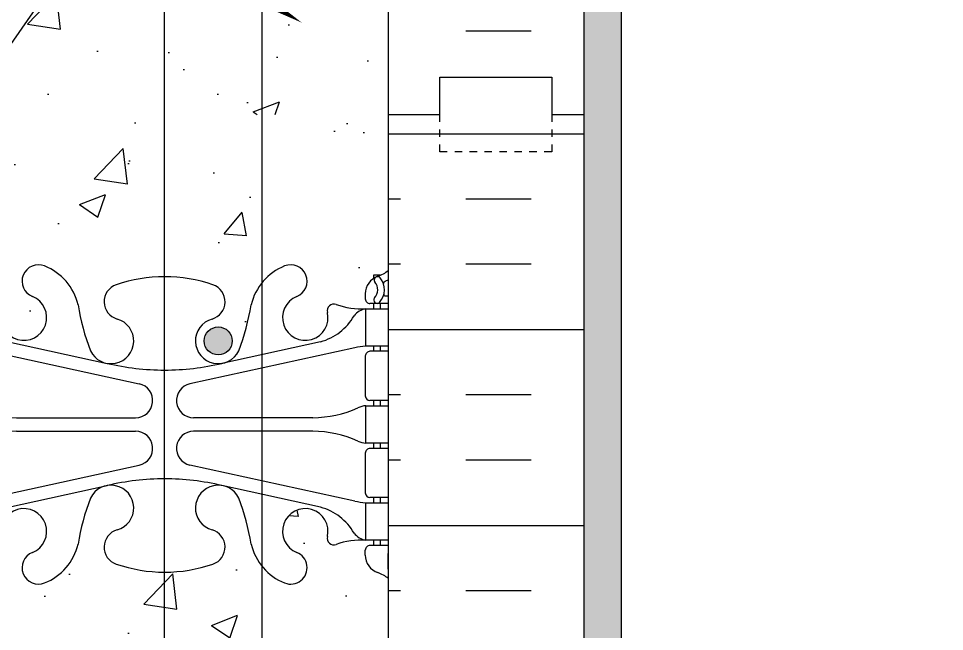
# Model space of a CAD drawing. Header units: inches. Extents: x -106.4 to -50.1, y 188.5 to 264.2.
# Drawn here: x -79.33 to -66.92, y 223.37 to 231.58 of the extents above; entities that cross this region are included whole.
import ezdxf

# ---------------------------------------------------------------- set-up
doc = ezdxf.new("R2010")
doc.units = ezdxf.units.IN
doc.header["$LTSCALE"] = 0.5
doc.header["$MEASUREMENT"] = 0
doc.linetypes.add('DASHED2', pattern=[0.375, 0.25, -0.125])
for name, color, linetype in [('HATCH', 12, 'Continuous'), ('line25', 2, 'Continuous'), ('LINE3', 3, 'Continuous'), ('LINE50', 5, 'Continuous'), ('LINE9', 9, 'Continuous'), ('TEXT', 4, 'Continuous'), ('Web_Edge', 9, 'Continuous')]:
    doc.layers.add(name, color=color, linetype=linetype)
doc.styles.add('DIM', font='romans.shx', dxfattribs={"width": 0.7})
doc.dimstyles.new('ext', dxfattribs={"dimscale": 12, "dimtxt": 0.09375, "dimasz": 0.09375, "dimexe": 0.09375, "dimexo": 0.0625, "dimgap": 0.0625, "dimtad": 0, "dimjust": 1, "dimdec": 1, "dimzin": 3, "dimdsep": 46, "dimlunit": 4, "dimtxsty": 'DIM', "dimcen": 0.09, "dimdle": 0.09375, "dimclrt": 4, "dimadec": 0, "dimazin": 0, "dimtfac": 1, "dimtdec": 1, "dimtmove": 2, "dimatfit": 3, "dimfxl": 0, "dimfrac": 2, "dimtolj": 1, "dimtzin": 0, "dimarcsym": 0})

# ---------------------------------------------------------------- blocks, each defined once
blk = doc.blocks.new('6 web')
at = {"layer": 'Web_Edge'}
for p, q in [((-2.88999637988627, 6.84502195616659), (-2.79999637988567, 6.845021956173468)), ((-2.79999637988567, 6.845021956173468), (-2.799996379882941, 6.803295896249324)), ((2.88999637988627, 6.84502195616659), (2.79999637988567, 6.845021956173468)), ((2.79999637988567, 6.845021956173468), (2.799996379882941, 6.803295896249324)), ((-2.689996379866898, 6.596172744485443), (-2.68999637986326, 6.528672744469247)), ((2.689996379866898, 6.596172744485443), (2.68999637986326, 6.528672744469247)), ((-3, 6.566172744466428), (-2.958120843477445, 6.566172744466485)), ((-3, 6.466172744466462), (-2.75249637986326, 6.466172744466405)), ((-2.88999637988627, 6.466172744466348), (-2.88999637988627, 6.396172744466412)), ((-2.799996379861113, 6.466172744466348), (-2.799996379856566, 6.396172744466412)), ((3, 6.466172744466462), (2.75249637986326, 6.466172744466405)), ((2.799996379861113, 6.466172744466348), (2.799996379856566, 6.396172744466412)), ((2.88999637988627, 6.466172744466348), (2.88999637988627, 6.396172744466412)), ((3, 6.566172744466428), (2.958120843477445, 6.566172744466485)), ((-2.88999637988627, 5.896172744466412), (-2.88999637988627, 5.826172744466476)), ((-2.799996379822915, 5.896172744466412), (-2.799996379818367, 5.826172744466533)), ((-2.550996503702208, 5.872370070941997), (-0.3397612570443016, 5.390812115923325)), ((-2.089996379821969, 5.955068535948669), (-0.768140810991099, 5.66457296969395)), ((2.550996503702208, 5.872370070941997), (0.3397612570443016, 5.390812115923325)), ((2.089996379821969, 5.955068535948669), (0.768140810991099, 5.66457296969395)), ((2.799996379822915, 5.896172744466412), (2.799996379818367, 5.826172744466533)), ((2.88999637988627, 5.896172744466412), (2.88999637988627, 5.826172744466476)), ((-3, 5.826172744466419), (-2.75249637986326, 5.826172744466533)), ((-2.68999637986326, 5.763672744466533), (-2.68999637986326, 5.228672744466508)), ((2.68999637986326, 5.763672744466533), (2.68999637986326, 5.228672744466508)), ((3, 5.826172744466419), (2.75249637986326, 5.826172744466533)), ((-3, 5.166172744466451), (-2.75249637986326, 5.166172744466508)), ((-2.889996379886725, 5.166172744466564), (-2.889996379886725, 5.096172744466571)), ((-2.799996379775621, 5.166172744466508), (-2.799996379771073, 5.096172744466571)), ((3, 5.166172744466451), (2.75249637986326, 5.166172744466508)), ((2.799996379775621, 5.166172744466508), (2.799996379771073, 5.096172744466571)), ((2.889996379886725, 5.166172744466564), (2.889996379886725, 5.096172744466571)), ((-1.985270419786048, 4.936172744466546), (-0.3891287847477543, 4.93617274446666)), ((1.985270419786048, 4.936172744466546), (0.3891287847477543, 4.93617274446666)), ((-1.985270419786048, 4.756172744466596), (-0.3891287847477543, 4.756172744466653)), ((1.985270419786048, 4.756172744466596), (0.3891287847477543, 4.756172744466653)), ((-2.889996379886725, 4.596172744466571), (-2.889996379886725, 4.526172744466464)), ((-2.799996379738786, 4.596172744466571), (-2.799996379734239, 4.526172744466578)), ((2.799996379738786, 4.596172744466571), (2.799996379734239, 4.526172744466578)), ((2.889996379886725, 4.596172744466571), (2.889996379886725, 4.526172744466464)), ((-3, 4.526172744466407), (-2.75249637986326, 4.526172744466521)), ((3, 4.526172744466407), (2.75249637986326, 4.526172744466521)), ((-2.689996379862805, 4.463672744466521), (-2.689996379862805, 3.928672744466496)), ((2.689996379862805, 4.463672744466521), (2.689996379862805, 3.928672744466496)), ((-2.550996503702208, 3.819975417991145), (-0.3397612570443016, 4.301533373009818)), ((2.550996503702208, 3.819975417991145), (0.3397612570443016, 4.301533373009818)), ((-2.089996379821969, 3.737276952984473), (-0.768140810991099, 4.027772519239193)), ((2.089996379821969, 3.737276952984473), (0.768140810991099, 4.027772519239193)), ((-3, 3.866172744466439), (-2.752496379862805, 3.866172744466496)), ((-2.889996379886725, 3.866172744466439), (-2.889996379886725, 3.796172744466617)), ((-2.799996379691493, 3.866172744466553), (-2.799996379686945, 3.796172744466617)), ((3, 3.866172744466439), (2.752496379862805, 3.866172744466496)), ((2.799996379691493, 3.866172744466553), (2.799996379686945, 3.796172744466617)), ((2.889996379886725, 3.866172744466439), (2.889996379886725, 3.796172744466617)), ((-2.889996379886725, 3.296172744466617), (-2.889996379886725, 3.226172744466567)), ((-2.799996379653749, 3.296172744466617), (-2.799996379649201, 3.226172744466623)), ((2.799996379653749, 3.296172744466617), (2.799996379649201, 3.226172744466623)), ((2.889996379886725, 3.296172744466617), (2.889996379886725, 3.226172744466567)), ((-3, 3.226172744466567), (-2.752496379863715, 3.226172744466567)), ((-2.989996379601507, 3.106172744467926), (-2.989996379586501, 2.920102686091411)), ((-2.689996379867353, 3.096172744447529), (-2.689996379863715, 3.163672744463724)), ((2.689996379867353, 3.096172744447529), (2.689996379863715, 3.163672744463724)), ((3, 3.226172744466567), (2.752496379863715, 3.226172744466567)), ((2.989996379601507, 3.106172744467926), (2.989996379586501, 2.920102686091411)), ((-2.989996379601507, -3.106172744467926), (-2.989996379586501, -2.920102686091411)), ((2.989996379601507, -3.106172744467926), (2.989996379586501, -2.920102686091411)), ((-2.689996379867353, -3.096172744447529), (-2.689996379863715, -3.163672744463724)), ((2.689996379867353, -3.096172744447529), (2.689996379863715, -3.163672744463724)), ((-3, -3.226172744466567), (-2.752496379863715, -3.226172744466567)), ((-2.889996379886725, -3.296172744466617), (-2.889996379886725, -3.226172744466567)), ((-2.799996379653749, -3.296172744466617), (-2.799996379649201, -3.226172744466623)), ((3, -3.226172744466567), (2.752496379863715, -3.226172744466567)), ((2.799996379653749, -3.296172744466617), (2.799996379649201, -3.226172744466623)), ((2.889996379886725, -3.296172744466617), (2.889996379886725, -3.226172744466567)), ((-2.889996379886725, -3.866172744466439), (-2.889996379886725, -3.796172744466617)), ((-2.799996379691493, -3.866172744466553), (-2.799996379686945, -3.796172744466617)), ((-2.550996503702208, -3.819975417991145), (-0.3397612570443016, -4.301533373009818)), ((-2.089996379821969, -3.737276952984473), (-0.768140810991099, -4.027772519239193)), ((2.550996503702208, -3.819975417991145), (0.3397612570443016, -4.301533373009818)), ((2.089996379821969, -3.737276952984473), (0.768140810991099, -4.027772519239193)), ((2.799996379691493, -3.866172744466553), (2.799996379686945, -3.796172744466617)), ((2.889996379886725, -3.866172744466439), (2.889996379886725, -3.796172744466617)), ((-3, -3.866172744466439), (-2.752496379862805, -3.866172744466496)), ((-2.689996379862805, -4.463672744466521), (-2.689996379862805, -3.928672744466496)), ((2.689996379862805, -4.463672744466521), (2.689996379862805, -3.928672744466496)), ((3, -3.866172744466439), (2.752496379862805, -3.866172744466496)), ((-3, -4.526172744466407), (-2.75249637986326, -4.526172744466521)), ((-2.889996379886725, -4.596172744466571), (-2.889996379886725, -4.526172744466464)), ((-2.799996379738786, -4.596172744466571), (-2.799996379734239, -4.526172744466578)), ((3, -4.526172744466407), (2.75249637986326, -4.526172744466521)), ((2.799996379738786, -4.596172744466571), (2.799996379734239, -4.526172744466578)), ((2.889996379886725, -4.596172744466571), (2.889996379886725, -4.526172744466464)), ((-1.985270419786048, -4.756172744466596), (-0.3891287847477543, -4.756172744466653)), ((1.985270419786048, -4.756172744466596), (0.3891287847477543, -4.756172744466653)), ((-1.985270419786048, -4.936172744466546), (-0.3891287847477543, -4.93617274446666)), ((1.985270419786048, -4.936172744466546), (0.3891287847477543, -4.93617274446666)), ((-3, -5.166172744466451), (-2.75249637986326, -5.166172744466508)), ((-2.889996379886725, -5.166172744466564), (-2.889996379886725, -5.096172744466571)), ((-2.799996379775621, -5.166172744466508), (-2.799996379771073, -5.096172744466571)), ((3, -5.166172744466451), (2.75249637986326, -5.166172744466508)), ((2.799996379775621, -5.166172744466508), (2.799996379771073, -5.096172744466571)), ((2.889996379886725, -5.166172744466564), (2.889996379886725, -5.096172744466571)), ((-2.68999637986326, -5.763672744466533), (-2.68999637986326, -5.228672744466508)), ((2.68999637986326, -5.763672744466533), (2.68999637986326, -5.228672744466508)), ((-2.550996503702208, -5.872370070941997), (-0.3397612570443016, -5.390812115923325)), ((2.550996503702208, -5.872370070941997), (0.3397612570443016, -5.390812115923325)), ((-2.089996379821969, -5.955068535948669), (-0.768140810991099, -5.66457296969395)), ((2.089996379821969, -5.955068535948669), (0.768140810991099, -5.66457296969395)), ((-3, -5.826172744466419), (-2.75249637986326, -5.826172744466533)), ((-2.88999637988627, -5.896172744466412), (-2.88999637988627, -5.826172744466476)), ((-2.799996379822915, -5.896172744466412), (-2.799996379818367, -5.826172744466533)), ((3, -5.826172744466419), (2.75249637986326, -5.826172744466533)), ((2.799996379822915, -5.896172744466412), (2.799996379818367, -5.826172744466533)), ((2.88999637988627, -5.896172744466412), (2.88999637988627, -5.826172744466476)), ((-2.88999637988627, -6.466172744466348), (-2.88999637988627, -6.396172744466412)), ((-2.799996379861113, -6.466172744466348), (-2.799996379856566, -6.396172744466412)), ((2.799996379861113, -6.466172744466348), (2.799996379856566, -6.396172744466412)), ((2.88999637988627, -6.466172744466348), (2.88999637988627, -6.396172744466412)), ((-3, -6.466172744466462), (-2.75249637986326, -6.466172744466405)), ((-3, -6.566172744466428), (-2.958120843477445, -6.566172744466485)), ((-2.689996379866898, -6.596172744485443), (-2.68999637986326, -6.528672744469247)), ((2.689996379866898, -6.596172744485443), (2.68999637986326, -6.528672744469247)), ((3, -6.466172744466462), (2.75249637986326, -6.466172744466405)), ((3, -6.566172744466428), (2.958120843477445, -6.566172744466485)), ((-2.79999637988567, -6.845021956173468), (-2.799996379882941, -6.803295896249324)), ((2.79999637988567, -6.845021956173468), (2.799996379882941, -6.803295896249324)), ((-2.88999637988627, -6.84502195616659), (-2.79999637988567, -6.845021956173468)), ((2.88999637988627, -6.84502195616659), (2.79999637988567, -6.845021956173468))]:
    blk.add_line(p, q, dxfattribs=at)
for points in [[(-2.994996379871282, 5.896172744466412), (-2.6949963798711, 5.896172744466412), (-2.6949963798711, 6.396172744466412), (-2.994996379871282, 6.396172744466412)], [(2.994996379871282, 5.896172744466412), (2.6949963798711, 5.896172744466412), (2.6949963798711, 6.396172744466412), (2.994996379871282, 6.396172744466412)], [(-2.994996379786244, 4.596172744466571), (-2.694996379786062, 4.596172744466571), (-2.694996379786062, 5.096172744466571), (-2.994996379786244, 5.096172744466571)], [(2.994996379786244, 4.596172744466571), (2.694996379786062, 4.596172744466571), (2.694996379786062, 5.096172744466571), (2.994996379786244, 5.096172744466571)], [(-2.994996379701661, 3.296172744466617), (-2.694996379701479, 3.296172744466617), (-2.694996379701479, 3.796172744466617), (-2.994996379701661, 3.796172744466617)], [(2.994996379701661, 3.296172744466617), (2.694996379701479, 3.296172744466617), (2.694996379701479, 3.796172744466617), (2.994996379701661, 3.796172744466617)], [(-2.994996379701661, -3.296172744466617), (-2.694996379701479, -3.296172744466617), (-2.694996379701479, -3.796172744466617), (-2.994996379701661, -3.796172744466617)], [(2.994996379701661, -3.296172744466617), (2.694996379701479, -3.296172744466617), (2.694996379701479, -3.796172744466617), (2.994996379701661, -3.796172744466617)], [(-2.994996379786244, -4.596172744466571), (-2.694996379786062, -4.596172744466571), (-2.694996379786062, -5.096172744466571), (-2.994996379786244, -5.096172744466571)], [(2.994996379786244, -4.596172744466571), (2.694996379786062, -4.596172744466571), (2.694996379786062, -5.096172744466571), (2.994996379786244, -5.096172744466571)], [(-2.994996379871282, -5.896172744466412), (-2.6949963798711, -5.896172744466412), (-2.6949963798711, -6.396172744466412), (-2.994996379871282, -6.396172744466412)], [(2.994996379871282, -5.896172744466412), (2.6949963798711, -5.896172744466412), (2.6949963798711, -6.396172744466412), (2.994996379871282, -6.396172744466412)]]:
    blk.add_lwpolyline(points, close=True, dxfattribs=at)
for centre, radius, start, end in [((-1.690000000000055, 6.765623126370201), 0.22, 68.19625201055833, 248.1962520105583), ((-1.885000000000218, 6.278180822092168), 0.745, 13.26522148387373, 68.19625201061395), ((1.885000000000218, 6.278180822092168), 0.745, 111.803747989386, 166.7347785161263), ((1.690000000000055, 6.765623126370201), 0.22, 291.8037479894417, 111.8037479894417), ((-2.689996379856893, 7.303279525649373), 0.5, 231.6833368003625, 250.5287793646984), ((-2.854055342466381, 6.781628844138481), 0.04500919725234097, 319.1878992333816, 141.4480006768612), ((-2.939996379866898, 6.596172744466401), 0.25, 4.360973023723161e-09, 70.52877936469841), ((0, 4.825486479601466), 2, 90, 108.922963906355), ((0, 4.825486479601466), 2, 71.077036093645, 90), ((2.939996379866898, 6.596172744466401), 0.25, 109.4712206353016, 179.999999995639), ((2.854055342466381, 6.781628844138481), 0.04500919725234097, 38.55199932313879, 220.8121007666184), ((2.689996379856893, 7.303279525649373), 0.5, 289.4712206353016, 308.3166631996375), ((-2.689996379856893, 7.303279525649373), 0.6, 238.8906737236146, 245.0747707145237), ((-2.696288971411832, 6.650732150799513), 0.25, 140.1145119962554, 222.4608678427966), ((-2.951286188323138, 6.741027237088815), 0.02, 340.7916022097032, 65.07477071475527), ((-2.696288971411832, 6.650732150799513), 0.16, 140.000077198964, 222.4608678427598), ((-0.5707619793670347, 6.490368085875161), 0.2400000000001666, 108.9229639064374, 254.2746540496554), ((0.5707619793670347, 6.490368085875161), 0.2400000000001666, 285.7253459503446, 71.07703609356263), ((2.696288971411832, 6.650732150799513), 0.16, 317.5391321572403, 39.99992280103599), ((2.696288971411832, 6.650732150799513), 0.25, 317.5391321572034, 39.88548800374463), ((2.951286188323138, 6.741027237088815), 0.02, 114.9252292852447, 199.2083977902968), ((2.689996379856893, 7.303279525649373), 0.6, 294.9252292854763, 301.1093262763854), ((-2.958120843477445, 6.586172744466467), 0.02, 270, 14.15406579579612), ((2.958120843477445, 6.586172744466467), 0.02, 165.8459342042039, 270), ((-2.847525380882871, 6.512339418149509), 0.04500000000006049, 222.4608678430126, 42.46086784271814), ((-2.75249637986326, 6.528672744466405), 0.0625, 270, 2.605510395054913e-09), ((-2.638963435723326, 7.394601664905963), 1, 266.7878664379243, 289.9067031613392), ((-2.269373126668597, 6.36918796189633), 0.09, 346.6795056681079, 108.8651388026247), ((-1.885000000000218, 6.278180822092168), 0.305, 166.679505668089, 68.19625201061395), ((1.885000000000218, 6.278180822092168), 0.305, 111.803747989386, 13.32049433191107), ((2.269373126668597, 6.36918796189633), 0.09, 71.1348611973753, 193.3204943318921), ((2.638963435723326, 7.394601664905963), 1, 250.0932968386608, 273.2121335620757), ((2.75249637986326, 6.528672744466405), 0.0625, 179.9999999973945, 270), ((2.847525380882871, 6.512339418149509), 0.04500000000006049, 137.5391321572819, 317.5391321569874), ((-2.73805472414233, 6.149908701235063), 0.25, 37.27766183479586, 80.08230222118009), ((1.802963500450915, 6.919841241392078), 3, 189.0272674072222, 201.1983899770567), ((-1.802963500450915, 6.919841241392078), 3, 338.8016100229433, 350.9727325927778), ((2.73805472414233, 6.149908701235063), 0.25, 99.91769777881994, 142.7223381652041), ((-1.890624971018497, 6.678083778769746), 0.75, 210.1549804662908, 254.5838091142815), ((-0.7184713050774008, 5.965766374957241), 0.3050000000005331, 205.3781731784828, 74.27465404970911), ((0.7184713050774008, 5.965766374957241), 0.3050000000005331, 105.7253459502909, 334.6218268215172), ((1.890624971018497, 6.678083778769746), 0.75, 285.4161908857185, 329.8450195337093), ((-2.785645140826091, 4.900289818547265), 1, 76.42908795296458, 84.7990690789168), ((2.785645140826091, 4.900289818547265), 1, 95.2009309210832, 103.5709120470354), ((-2.75249637986326, 5.763672744466533), 0.0625, 0, 90.00000000002606), ((2.75249637986326, 5.763672744466533), 0.0625, 89.99999999997395, 180), ((4.547473508864641e-13, 8.931644678259318), 3.356158198657953, 256.7691508398016, 270), ((-4.547473508864641e-13, 8.931644678259318), 3.356158198657953, 270, 283.2308491601984), ((-0.3891287847477543, 5.166172744466678), 0.23, 270, 77.6055086569842), ((0.3891287847477543, 5.166172744466678), 0.23, 102.3944913430158, 270), ((-2.75249637986326, 5.228672744466508), 0.0625, 270.000000000026, 0), ((2.75249637986326, 5.228672744466508), 0.0625, 180, 269.9999999999739), ((-2.699119134872944, 4.877489085077116), 0.218722518258797, 60.49374658855801, 88.91995365505842), ((2.699119134872944, 4.877489085077116), 0.218722518258797, 91.08004634494158, 119.506253411442), ((-1.955120658968553, 6.535888654221367), 1.6, 246.5673388929689, 268.9202773152411), ((1.955120658968553, 6.535888654221367), 1.6, 271.0797226847589, 293.4326611070312), ((-1.955120658968553, 3.156456834711776), 1.6, 91.0797226847589, 113.4326611070312), ((-1.955120658968553, 3.156456834711776), 1.6, 91.0797226847589, 113.4326611070312), ((-0.3891287847477543, 4.526172744466464), 0.23, 282.3944913430158, 90), ((0.3891287847477543, 4.526172744466464), 0.23, 90, 257.6055086569842), ((1.955120658968553, 3.156456834711776), 1.6, 66.56733889296883, 88.9202773152411), ((1.955120658968553, 3.156456834711776), 1.6, 66.56733889296883, 88.9202773152411), ((-2.699119134872944, 4.814856403856027), 0.218722518258797, 271.0800463449416, 299.506253411442), ((-2.699119134872944, 4.814856403856027), 0.218722518258797, 271.0800463449416, 299.506253411442), ((2.699119134872944, 4.814856403856027), 0.218722518258797, 240.493746588558, 268.9199536550584), ((2.699119134872944, 4.814856403856027), 0.218722518258797, 240.493746588558, 268.9199536550584), ((-2.752496379862805, 4.463672744466521), 0.0625, 0, 90.00000000002606), ((2.752496379862805, 4.463672744466521), 0.0625, 89.99999999997395, 180), ((4.547473508864641e-13, 0.7607008106738249), 3.356158198657953, 90, 103.2308491601984), ((-4.547473508864641e-13, 0.7607008106738249), 3.356158198657953, 76.7691508398016, 90), ((-0.7184713050774008, 3.726579113975902), 0.3050000000005331, 285.7253459502909, 154.6218268215172), ((0.7184713050774008, 3.726579113975902), 0.3050000000005331, 25.37817317848285, 254.2746540497091), ((-2.752496379862805, 3.928672744466496), 0.0625, 270.000000000026, 0), ((1.802963500450915, 2.772504247541065), 3, 158.8016100229433, 170.9727325927778), ((-1.802963500450915, 2.772504247541065), 3, 9.027267407222217, 21.19838997705668), ((2.752496379862805, 3.928672744466496), 0.0625, 180, 269.9999999999739), ((-2.785645140826091, 4.792055670385878), 1, 275.2009309210832, 283.5709120470354), ((-1.890624971018497, 3.014261710163396), 0.75, 105.4161908857185, 149.8450195337093), ((1.890624971018497, 3.014261710163396), 0.75, 30.15498046629075, 74.58380911428146), ((2.785645140826091, 4.792055670385878), 1, 256.4290879529646, 264.7990690789168), ((-1.885000000000218, 3.414164666840975), 0.305, 291.803747989386, 193.320494331911), ((1.885000000000218, 3.414164666840975), 0.305, 346.6795056680889, 248.196252010614), ((-2.73805472414233, 3.54243678769808), 0.25, 279.9176977788199, 322.7223381652041), ((-0.5707619793670347, 3.201977403057981), 0.2400000000001666, 105.7253459503446, 251.0770360935627), ((0.5707619793670347, 3.201977403057981), 0.2400000000001666, 288.9229639064374, 74.27465404965542), ((2.73805472414233, 3.54243678769808), 0.25, 217.2776618347959, 260.08230222118), ((-2.638963435723326, 2.297743824027179), 1, 70.09329683866083, 93.21213356207572), ((-2.269373126668597, 3.323157527036813), 0.09, 251.1348611973753, 13.32049433189205), ((-1.885000000000218, 3.414164666840975), 0.745, 291.803747989386, 346.7347785161263), ((1.885000000000218, 3.414164666840975), 0.745, 193.2652214838737, 248.196252010614), ((2.269373126668597, 3.323157527036813), 0.09, 166.679505668108, 288.8651388026247), ((2.638963435723326, 2.297743824027179), 1, 86.78786643792428, 109.9067031613392), ((-3.009996379601489, 3.106172744466392), 0.02, 4.432624559587171e-09, 60.01197545934073), ((-2.752496379863715, 3.163672744466567), 0.0625, 359.9999999973945, 90), ((-1.690000000000055, 2.926722362562941), 0.22, 111.8037479894417, 291.8037479894417), ((1.690000000000055, 2.926722362562941), 0.22, 248.1962520105583, 68.19625201055833), ((2.752496379863715, 3.163672744466567), 0.0625, 90, 180.0000000026055), ((3.009996379601489, 3.106172744466392), 0.02, 119.9880245406593, 179.9999999955674), ((-2.939996379867353, 3.096172744466571), 0.25, 289.4712206353016, 359.999999995639), ((2.939996379867353, 3.096172744466571), 0.25, 180.000000004361, 250.5287793646984), ((-2.689996379857348, 2.389065963283599), 0.6, 121.0729509072349, 121.1093262763496), ((-2.689996379857348, 2.389065963283599), 0.5, 109.4712206353016, 128.3166631995744), ((-3.009996379586937, 2.920102686089763), 0.02, 301.0729509076616, 4.72248759103703e-09), ((0, 4.866859009331677), 2, 251.077036093645, 270), ((0, 4.866859009331677), 2, 270, 288.9229639063549), ((2.689996379857348, 2.389065963283599), 0.5, 51.68333680042562, 70.52877936469841), ((3.009996379586937, 2.920102686089763), 0.02, 179.9999999952775, 238.9270490923384), ((2.689996379857348, 2.389065963283599), 0.6, 58.89067372365034, 58.92704909276511), ((-1.690000000000055, -2.926722362562941), 0.22, 68.19625201055833, 248.1962520105583), ((-1.885000000000218, -3.414164666840975), 0.745, 13.26522148387373, 68.19625201061395), ((1.885000000000218, -3.414164666840975), 0.745, 111.803747989386, 166.7347785161231), ((1.690000000000055, -2.926722362562941), 0.22, 291.8037479894417, 111.8037479894417), ((-2.689996379857348, -2.389065963283599), 0.5, 231.6833368004256, 250.5287793646984), ((2.689996379857348, -2.389065963283599), 0.5, 289.4712206353016, 308.3166631995744), ((-2.689996379857348, -2.389065963283599), 0.6, 238.8906737236503, 238.9270490927651), ((-3.009996379586937, -2.920102686089763), 0.02, 359.9999999952775, 58.92704909233837), ((-2.939996379867353, -3.096172744466571), 0.25, 4.360973023723161e-09, 70.52877936469841), ((-0.5707619793670347, -3.201977403057981), 0.2400000000001666, 108.9229639064374, 254.2746540496554), ((0, -4.866859009331677), 2, 90, 108.922963906355), ((0, -4.866859009331677), 2, 71.077036093645, 90), ((0.5707619793670347, -3.201977403057981), 0.2400000000001666, 285.7253459503446, 71.07703609356263), ((2.939996379867353, -3.096172744466571), 0.25, 109.4712206353016, 179.999999995639), ((3.009996379586937, -2.920102686089763), 0.02, 121.0729509076616, 180.0000000047225), ((2.689996379857348, -2.389065963283599), 0.6, 301.0729509072349, 301.1093262763497), ((-3.009996379601489, -3.106172744466392), 0.02, 299.9880245406593, 359.9999999955674), ((-2.752496379863715, -3.163672744466567), 0.0625, 270, 2.605510395054913e-09), ((-1.885000000000218, -3.414164666840975), 0.305, 166.679505668089, 68.19625201061395), ((1.885000000000218, -3.414164666840975), 0.305, 111.803747989386, 13.32049433191107), ((2.752496379863715, -3.163672744466567), 0.0625, 179.9999999973945, 270), ((3.009996379601489, -3.106172744466392), 0.02, 180.0000000044326, 240.0119754593407), ((-2.638963435723326, -2.297743824027179), 1, 266.7878664379243, 289.9067031613392), ((-2.73805472414233, -3.54243678769808), 0.25, 37.27766183479586, 80.08230222118009), ((-2.269373126668597, -3.323157527036813), 0.09, 346.6795056681079, 108.8651388026247), ((1.802963500450915, -2.772504247541065), 3, 189.0272674072222, 201.1983899770567), ((-1.802963500450915, -2.772504247541065), 3, 338.8016100229433, 350.9727325927778), ((2.269373126668597, -3.323157527036813), 0.09, 71.1348611973753, 193.3204943318921), ((2.638963435723326, -2.297743824027179), 1, 250.0932968386608, 273.2121335620757), ((2.73805472414233, -3.54243678769808), 0.25, 99.91769777881994, 142.7223381652041), ((-1.890624971018497, -3.014261710163396), 0.75, 210.1549804662908, 254.5838091142815), ((-0.7184713050774008, -3.726579113975902), 0.3050000000005331, 205.3781731784828, 74.27465404970911), ((0.7184713050774008, -3.726579113975902), 0.3050000000005331, 105.7253459502909, 334.6218268215172), ((1.890624971018497, -3.014261710163396), 0.75, 285.4161908857185, 329.8450195337093), ((-2.785645140826091, -4.792055670385878), 1, 76.42908795296458, 84.7990690789168), ((2.785645140826091, -4.792055670385878), 1, 95.2009309210832, 103.5709120470354), ((-2.752496379862805, -3.928672744466496), 0.0625, 0, 89.99999999997395), ((2.752496379862805, -3.928672744466496), 0.0625, 90.00000000002606, 180), ((4.547473508864641e-13, -0.7607008106738249), 3.356158198657953, 256.7691508398016, 270), ((-4.547473508864641e-13, -0.7607008106738249), 3.356158198657953, 270, 283.2308491601984), ((-0.3891287847477543, -4.526172744466464), 0.23, 270, 77.6055086569842), ((0.3891287847477543, -4.526172744466464), 0.23, 102.3944913430158, 270), ((-2.752496379862805, -4.463672744466521), 0.0625, 269.9999999999739, 0), ((2.752496379862805, -4.463672744466521), 0.0625, 180, 270.000000000026), ((-2.699119134872944, -4.814856403856027), 0.218722518258797, 60.49374658855801, 88.91995365505842), ((-2.699119134872944, -4.814856403856027), 0.218722518258797, 60.49374658855801, 88.91995365505842), ((-1.955120658968553, -3.156456834711776), 1.6, 246.5673388929689, 268.9202773152411), ((-1.955120658968553, -3.156456834711776), 1.6, 246.5673388929689, 268.9202773152411), ((1.955120658968553, -3.156456834711776), 1.6, 271.0797226847589, 293.4326611070312), ((1.955120658968553, -3.156456834711776), 1.6, 271.0797226847589, 293.4326611070312), ((2.699119134872944, -4.814856403856027), 0.218722518258797, 91.08004634494158, 119.506253411442), ((2.699119134872944, -4.814856403856027), 0.218722518258797, 91.08004634494158, 119.506253411442), ((-1.955120658968553, -6.535888654221367), 1.6, 91.0797226847589, 113.4326611070312), ((-0.3891287847477543, -5.166172744466678), 0.23, 282.3944913430158, 90), ((0.3891287847477543, -5.166172744466678), 0.23, 90, 257.6055086569842), ((1.955120658968553, -6.535888654221367), 1.6, 66.56733889296883, 88.9202773152411), ((-2.699119134872944, -4.877489085077116), 0.218722518258797, 271.0800463449416, 299.506253411442), ((2.699119134872944, -4.877489085077116), 0.218722518258797, 240.493746588558, 268.9199536550584), ((-2.75249637986326, -5.228672744466508), 0.0625, 0, 89.99999999997395), ((2.75249637986326, -5.228672744466508), 0.0625, 90.00000000002606, 180), ((4.547473508864641e-13, -8.931644678259318), 3.356158198657953, 90, 103.2308491601984), ((-4.547473508864641e-13, -8.931644678259318), 3.356158198657953, 76.7691508398016, 90), ((-0.7184713050774008, -5.965766374957241), 0.3050000000005331, 285.7253459502909, 154.6218268215172), ((0.7184713050774008, -5.965766374957241), 0.3050000000005331, 25.37817317848285, 254.2746540497091), ((-2.75249637986326, -5.763672744466533), 0.0625, 269.9999999999739, 0), ((2.75249637986326, -5.763672744466533), 0.0625, 180, 270.000000000026), ((-2.785645140826091, -4.900289818547265), 1, 275.2009309210832, 283.5709120470354), ((-1.890624971018497, -6.678083778769746), 0.75, 105.4161908857185, 149.8450195337093), ((1.802963500450915, -6.919841241392078), 3, 158.8016100229433, 170.9727325927778), ((-1.802963500450915, -6.919841241392078), 3, 9.027267407222217, 21.19838997705668), ((1.890624971018497, -6.678083778769746), 0.75, 30.15498046629075, 74.58380911428146), ((2.785645140826091, -4.900289818547265), 1, 256.4290879529646, 264.7990690789168), ((-1.885000000000218, -6.278180822092168), 0.305, 291.803747989386, 193.320494331911), ((1.885000000000218, -6.278180822092168), 0.305, 346.6795056680889, 248.196252010614), ((-2.73805472414233, -6.149908701235063), 0.25, 279.9176977788199, 322.7223381652041), ((-0.5707619793670347, -6.490368085875161), 0.2400000000001666, 105.7253459503446, 251.0770360935627), ((0.5707619793670347, -6.490368085875161), 0.2400000000001666, 288.9229639064374, 74.27465404965542), ((2.73805472414233, -6.149908701235063), 0.25, 217.2776618347959, 260.08230222118), ((-2.638963435723326, -7.394601664905963), 1, 70.09329683866083, 93.21213356207572), ((-2.269373126668597, -6.36918796189633), 0.09, 251.1348611973753, 13.32049433189205), ((-1.885000000000218, -6.278180822092168), 0.745, 291.803747989386, 346.7347785161263), ((1.885000000000218, -6.278180822092168), 0.745, 193.2652214838737, 248.196252010614), ((2.269373126668597, -6.36918796189633), 0.09, 166.679505668108, 288.8651388026247), ((2.638963435723326, -7.394601664905963), 1, 86.78786643792428, 109.9067031613392), ((-2.958120843477445, -6.586172744466467), 0.02, 345.8459342042038, 90), ((-2.696288971411832, -6.650732150799513), 0.25, 137.5391321572034, 219.8854880037446), ((-2.847525380882871, -6.512339418149509), 0.04500000000006049, 317.5391321572819, 137.5391321569874), ((-2.696288971411832, -6.650732150799513), 0.16, 137.5391321572402, 219.999922801036), ((-2.75249637986326, -6.528672744466405), 0.0625, 359.9999999973945, 90), ((-1.690000000000055, -6.765623126370201), 0.22, 111.8037479894417, 291.8037479894417), ((1.690000000000055, -6.765623126370201), 0.22, 248.1962520105583, 68.19625201055833), ((2.75249637986326, -6.528672744466405), 0.0625, 90, 180.0000000026055), ((2.847525380882871, -6.512339418149509), 0.04500000000006049, 42.46086784301264, 222.4608678427182), ((2.696288971411832, -6.650732150799513), 0.16, 320.000077198964, 42.46086784275976), ((2.696288971411832, -6.650732150799513), 0.25, 320.1145119962554, 42.46086784279657), ((2.958120843477445, -6.586172744466467), 0.02, 90, 194.1540657957961), ((-2.939996379866898, -6.596172744466401), 0.25, 289.4712206353016, 359.999999995639), ((2.939996379866898, -6.596172744466401), 0.25, 180.000000004361, 250.5287793646984), ((-2.689996379856893, -7.303279525649373), 0.6, 114.9252292854763, 121.1093262763854), ((-2.951286188323138, -6.741027237088815), 0.02, 294.9252292852447, 19.20839779029676), ((-2.854055342466381, -6.781628844138481), 0.04500919725234097, 218.5519993231388, 40.81210076661835), ((0, -4.825486479601466), 2, 251.077036093645, 270), ((0, -4.825486479601466), 2, 270, 288.9229639063549), ((2.854055342466381, -6.781628844138481), 0.04500919725234097, 139.1878992333816, 321.4480006768612), ((2.951286188323138, -6.741027237088815), 0.02, 160.7916022097032, 245.0747707147553), ((2.689996379856893, -7.303279525649373), 0.6, 58.89067372361458, 65.0747707145237), ((-2.689996379856893, -7.303279525649373), 0.5, 109.4712206353016, 128.3166631996374), ((2.689996379856893, -7.303279525649373), 0.5, 51.68333680036252, 70.52877936469841)]:
    blk.add_arc(centre, radius, start, end, dxfattribs=at)

msp = doc.modelspace()

# ---------------------------------------------------------------- hatches: boundary and pattern name
at = {"layer": 'HATCH'}
h = msp.add_hatch(dxfattribs=at)
h.set_pattern_fill('AR-CONC', color=256, scale=0.5, style=0)
h.set_pattern_definition([(50, (0, 0), (3.586300913003767, -0.3137606749129755), [0.375, -4.125]), (355, (0, 0), (-0.693756668065, 3.760960668500059), [0.3, -3.3]), (100.4514, (0.2988584, -0.0261467), (2.892546908570108, 3.447197710304768), [0.31870095, -3.50571056]), (46.18420000000001, (0, 1), (5.336205243128222, -0.8275950716450904), [0.5625, -6.1875]), (96.6356, (0.444683725, 0.931033465), (4.673313527743517, 4.870589354502209), [0.47805144, -5.258565]), (351.1842, (0, 1), (4.673309725668136, 4.870593004626623), [0.45, -4.95]), (21, (0.5, 0.75), (2.984535260592308, -2.013094453326694), [0.375, -4.125]), (326.0000000000001, (0.5, 0.75), (1.216576659607909, 3.625750225234265), [0.3, -3.3]), (71.4514, (0.748711165, 0.58224197), (4.20111314290745, 1.612652483549762), [0.31870095, -3.50571056]), (37.50000000000001, (0, 0), (0.06079927658645334, 1.664469269156557), [0, -3.26, 0, -3.35, 0, -3.3125]), (7.499999999999999, (0, 0), (1.315347687210743, 1.972058559411801), [0, -1.91, 0, -3.185, 0, -1.2625]), (327.5, (-1.115, 0), (2.669112180862045, -0.112774358671899), [0, -1.25, 0, -3.9, 0, -5.175]), (317.5, (-1.615, 0), (2.915930846711931, 0.5005249116615882), [0, -1.625, 0, -2.59, 0, -3.675])])
h.paths.add_polyline_path([(-77.71299491211256, 244.6871386155835), (-79.92423015877047, 245.1686965706022, 0.0365371778563333), (-80.06823003493936, 245.1924992441266), (-80.17323003489118, 245.1924992441266), (-80.17323003488661, 245.1224992441267), (-80.12573003493152, 245.1224992441267, -0.414213562373095), (-80.06323003493152, 245.0599992441267), (-80.06323003493152, 244.5249992441267, -0.4142135623730952), (-80.12573003493152, 244.4624992441267), (-80.1732300348439, 244.4624992441267), (-80.17323003483934, 244.3924992441268), (-80.0764755450277, 244.3924992441268, -0.1342559353402331), (-79.96462789238059, 244.3641702180905, 0.09784354240366645), (-79.35850407485322, 244.2324992441268), (-77.76236243981602, 244.2324992441269, 0.8972920715073299)])
h.paths.add_polyline_path([(-77.76236243981602, 244.0524992441269), (-79.35850407485431, 244.0524992441268, 0.09784354240357687), (-79.96462789238106, 243.9208282701628, -0.1342559353412541), (-80.07647554502911, 243.8924992441268), (-80.17323003480705, 243.8924992441268), (-80.17323003480251, 243.8224992441268), (-80.12573003493152, 243.8224992441267, -0.414213562375226), (-80.06323003493107, 243.7599992441267), (-80.06323003493107, 243.2249992441267, -0.4142135623730952), (-80.12573003493107, 243.1624992441267), (-80.17323003475975, 243.1624992441267), (-80.1732300347552, 243.0924992441269), (-80.06823003494002, 243.0924992441268, 0.03653717785726568), (-79.92423015876749, 243.116301917652), (-77.71299491211256, 243.59785987267, 0.8972920715104113)])
h.paths.add_polyline_path([(-74.68323727520546, 243.7599992441267, -0.414213562375226), (-74.620737275205, 243.8224992441267), (-74.57323727533402, 243.8224992441267), (-74.57323727532946, 243.8924992441268), (-74.66999176510906, 243.8924992441268, -0.1342559353399506), (-74.78183941775593, 243.920828270163, 0.09784354240365295), (-75.38796323528322, 244.0524992441268), (-76.98410487032051, 244.0524992441269, 0.8972920715104126), (-77.03347239802396, 243.59785987267), (-74.82223715136605, 243.1163019176514, 0.03653717785657708), (-74.6782372751962, 243.0924992441268), (-74.57323727538133, 243.0924992441268), (-74.57323727537677, 243.1624992441267), (-74.62073727520546, 243.1624992441267, -0.4142135623730952), (-74.68323727520546, 243.2249992441267)])
h.paths.add_polyline_path([(-74.683237275205, 245.0599992441267, -0.414213562373095), (-74.620737275205, 245.1224992441267), (-74.5732372752499, 245.1224992441267), (-74.57323727524535, 245.1924992441266), (-74.67823727519716, 245.1924992441266, 0.03653717785683282), (-74.822237151368, 245.1686965706018), (-77.03347239802396, 244.6871386155835, 0.8972920715073299), (-76.98410487032051, 244.2324992441269), (-75.38796323528221, 244.2324992441268, 0.09784354240357915), (-74.78183941775545, 244.3641702180908, -0.1342559353412376), (-74.66999176510741, 244.3924992441268), (-74.57323727529719, 244.3924992441268), (-74.57323727529264, 244.4624992441267), (-74.620737275205, 244.4624992441267, -0.4142135623730952), (-74.683237275205, 244.5249992441267)])
h.paths.add_polyline_path([(-74.37323365506829, 242.0776905071633, 0.08241458984433475), (-74.51657060853756, 242.1567969837325, -0.3178372451770805), (-74.68323727520091, 242.3924992441134), (-74.68323727520455, 242.4599992441239, -0.4142135623864142), (-74.62073727520455, 242.5224992441268), (-74.57323727541906, 242.5224992441268), (-74.57323727541451, 242.5924992441268), (-74.67823727519462, 242.5924992441268, 0.1004604156426648), (-75.07193574526394, 242.5353364882795, -0.6014354320935485), (-75.19143921548863, 242.640219830703, 2.182094824737829), (-75.60151936935378, 242.4273103992539, -1), (-75.76494794078268, 242.0187873251922, -0.2443795113575886), (-76.21335581359061, 242.5395442296478, 0.05315652255459817), (-76.37919526780718, 243.1536258615595, 0.2232530870723399), (-76.57952305118515, 243.3184797124938), (-76.59914138313778, 243.3227911051935, 0.9554715931269999), (-76.73742536713156, 242.7293211699111, -0.7355925422336402), (-76.7246404966975, 242.2712745927713, -0.08275514747001325), (-77.37323365506826, 242.1631855089919, -0.08275514747013607), (-78.02182681343994, 242.2712745927716, -0.7355925422345135), (-78.00904194300517, 242.7293211699116, 0.9554715930978686), (-78.14732592697145, 243.3227911051995), (-78.16694425895142, 243.3184797124938, 0.2232530870722355), (-78.36727204232925, 243.1536258615595, 0.05315652255498812), (-78.53311149654698, 242.5395442296432, -0.244379511355956), (-78.98151936935392, 242.0187873251922, -1), (-79.14494794078281, 242.4273103992539, 2.182094824738914), (-79.55502809464775, 242.6402198307031, -0.601435432094477), (-79.67453156487247, 242.5353364882794, 0.1004604156427068), (-80.06823003494195, 242.5924992441268), (-80.17323003472201, 242.5924992441268), (-80.17323003471746, 242.5224992441268), (-80.12573003493198, 242.5224992441268, -0.4142135623864142), (-80.06323003493198, 242.4599992441239), (-80.06323003493561, 242.3924992441077, -0.317837245170936), (-80.22989670159895, 242.1567969837324, 0.08241458984435376), (-80.37323365506826, 242.0776905071633), (-80.37323365506825, 239.2868124369485), (-74.37323365506829, 239.2868124369489)])
h.paths.add_polyline_path([(-76.07149800252947, 239.2868124369488), (-80.37323365506828, 239.2868124369486), (-80.37323365506828, 236.5149624921571, 0.08241458984435372), (-80.22989670159896, 236.435856015588, -0.3178372451770805), (-80.06323003493561, 236.2001537552071), (-80.06323003493198, 236.1326537551965, -0.4142135623864142), (-80.12573003493198, 236.0701537551936), (-80.17323003471748, 236.0701537551936), (-80.17323003472201, 236.0001537551936), (-80.06823003494189, 236.0001537551936, 0.1004604156426732), (-79.67453156487254, 236.057316511041, -0.6014354320934414), (-79.5550280946479, 235.9524331686174, 2.182094824737829), (-79.14494794078274, 236.1653426000665, -1), (-78.98151936935385, 236.5738656741282, -0.2443795113575886), (-78.53311149654591, 236.0531087696727, 0.05315652255459824), (-78.36727204232935, 235.4390271377609, 0.2232530870723398), (-78.16694425895137, 235.2741732868266), (-78.14732592699875, 235.2698618941269, 0.9554715931269953), (-78.00904194300496, 235.8633318294093, -0.7355925422336409), (-78.02182681343902, 236.3213784065491, -0.08275514747001325), (-77.37323365506826, 236.4294674903285, -0.08275514747013607), (-76.72464049669658, 236.3213784065488, -0.735592542234513), (-76.73742536713135, 235.8633318294088, 0.9554715930978686), (-76.59914138316508, 235.2698618941209), (-76.5795230511851, 235.2741732868266, 0.2232530870722355), (-76.37919526780728, 235.4390271377609, 0.05315652255498854), (-76.21335581358953, 236.0531087696772, -0.1104338600637743), (-76.07149800252947, 236.3456569255445)])
h.paths.add_polyline_path([(-74.37323365506826, 239.2868124369489), (-76.07149800252947, 239.2868124369488), (-76.07149800252947, 236.3456569255445, -0.1304257507684495), (-75.7649479407826, 236.5738656741282, -1), (-75.60151936935371, 236.1653426000665, 2.182094824738914), (-75.19143921548877, 235.9524331686173, -0.6014354320943047), (-75.07193574526408, 236.057316511041, 0.1004604156426996), (-74.67823727519463, 236.0001537551936), (-74.57323727541451, 236.0001537551936), (-74.57323727541906, 236.0701537551936), (-74.62073727520455, 236.0701537551936, -0.4142135623864142), (-74.68323727520455, 236.1326537551965), (-74.68323727520091, 236.2001537552127, -0.317837245170936), (-74.51657060853758, 236.435856015588, 0.08241458984434037), (-74.37323365506828, 236.5149624921571)])
h.paths.add_polyline_path([(-74.68323727520546, 235.3676537551937, -0.4142135623730952), (-74.62073727520546, 235.4301537551937), (-74.57323727537677, 235.4301537551937), (-74.57323727538133, 235.5001537551936), (-74.67823727519624, 235.5001537551936, 0.0365371778571577), (-74.82223715136836, 235.4763510816686), (-76.07149800252945, 235.2042897975156), (-76.07149800252945, 234.5401537551936), (-75.38796323528221, 234.5401537551936, 0.09784354240357915), (-74.78183941775545, 234.6718247291576, -0.1342559353412376), (-74.66999176510741, 234.7001537551936), (-74.57323727532948, 234.7001537551936), (-74.57323727533402, 234.7701537551937), (-74.620737275205, 234.7701537551937, -0.414213562375226), (-74.68323727520546, 234.8326537551937)])
h.paths.add_polyline_path([(-74.683237275205, 234.0676537551937, -0.4142135623730952), (-74.620737275205, 234.1301537551937), (-74.57323727529263, 234.1301537551937), (-74.57323727529719, 234.2001537551936), (-74.66999176510895, 234.2001537551936, -0.1342559353400835), (-74.78183941775593, 234.2284827812299, 0.0978435424036552), (-75.38796323528324, 234.3601537551937), (-76.07149800252945, 234.3601537551936), (-76.07149800252945, 233.6960177128717), (-74.82223715136605, 233.4239564287182, 0.03653717785633313), (-74.67823727519716, 233.4001537551938), (-74.57323727524536, 233.4001537551938), (-74.57323727524992, 233.4701537551937), (-74.620737275205, 233.4701537551937, -0.414213562373095), (-74.683237275205, 233.5326537551937)])
h.paths.add_polyline_path([(-76.07149800252945, 234.3601537551936), (-76.98410487032051, 234.3601537551936, 0.8972920715073299), (-77.03347239802396, 233.9055143837369), (-76.07149800252945, 233.6960177128717)])
h.paths.add_polyline_path([(-76.07149800252947, 235.2042897975156), (-77.03347239802396, 234.9947931266504, 0.8972920715104113), (-76.98410487032051, 234.5401537551936), (-76.07149800252947, 234.5401537551936)])
h.paths.add_polyline_path([(-77.71299491211256, 234.9947931266504), (-79.92423015877047, 235.4763510816691, 0.03653717785659133), (-80.06823003494038, 235.5001537551936), (-80.17323003475519, 235.5001537551936), (-80.17323003475977, 235.4301537551937), (-80.12573003493107, 235.4301537551937, -0.4142135623730952), (-80.06323003493107, 235.3676537551937), (-80.06323003493107, 234.8326537551937, -0.414213562375226), (-80.12573003493152, 234.7701537551937), (-80.17323003480251, 234.7701537551937), (-80.17323003480705, 234.7001537551937), (-80.07647554502735, 234.7001537551936, -0.1342559353398177), (-79.96462789238059, 234.6718247291574, 0.09784354240366645), (-79.35850407485322, 234.5401537551936), (-77.76236243981602, 234.5401537551936, 0.8972920715104126)])
h.paths.add_polyline_path([(-77.76236243981602, 234.3601537551936), (-79.35850407485431, 234.3601537551937, 0.09784354240357687), (-79.96462789238106, 234.2284827812296, -0.1342559353412541), (-80.07647554502911, 234.2001537551936), (-80.17323003483934, 234.2001537551937), (-80.1732300348439, 234.1301537551937), (-80.12573003493152, 234.1301537551937, -0.4142135623730952), (-80.06323003493152, 234.0676537551937), (-80.06323003493152, 233.5326537551937, -0.414213562373095), (-80.12573003493152, 233.4701537551937), (-80.17323003488663, 233.4701537551937), (-80.17323003489118, 233.4001537551938), (-80.06823003493936, 233.4001537551938, 0.03653717785679658), (-79.92423015876867, 233.4239564287186), (-77.71299491211256, 233.9055143837369, 0.8972920715073299)])
h.paths.add_polyline_path([(-76.07149800252945, 232.5546505848428, -0.1104338600653623), (-76.21335581359061, 232.8471987407146, 0.05315652255459817), (-76.37919526780718, 233.4612803726264, 0.2232530870723399), (-76.57952305118515, 233.6261342235607), (-76.59914138313778, 233.6304456162604, 0.9554715931269999), (-76.73742536713156, 233.036975680978, -0.7355925422336402), (-76.7246404966975, 232.5789291038382, -0.08275514747001325), (-77.37323365506826, 232.4708400200587, -0.08275514747013607), (-78.02182681343994, 232.5789291038385, -0.7355925422345135), (-78.00904194300517, 233.0369756809785, 0.9554715930978686), (-78.14732592697145, 233.6304456162664), (-78.16694425895142, 233.6261342235607, 0.2232530870722355), (-78.36727204232925, 233.4612803726263, 0.05315652255498812), (-78.53311149654698, 232.8471987407101, -0.244379511355956), (-78.98151936935392, 232.3264418362591, -1), (-79.14494794078281, 232.7349649103208, 2.182094824738914), (-79.55502809464775, 232.9478743417699, -0.601435432094477), (-79.67453156487247, 232.8429909993463, 0.1004604156421928), (-80.06823003493992, 232.9001537551938), (-80.17323003492481, 232.9001537551938), (-80.17323003492938, 232.8301537551938), (-80.12573003493152, 232.8301537551938, -0.4142135623864142), (-80.06323003493152, 232.767653755191), (-80.06323003493516, 232.7001537551748, -0.2490694201739453), (-80.1732300349512, 232.4930306034109), (-80.17323003495393, 232.4513045434867), (-80.26323003495445, 232.4513045434936, 0.06439757034053163), (-80.37323365506828, 232.38534501823), (-80.37323365506828, 230.2963264996602), (-76.07149800252945, 230.2963264996602)])
h.paths.add_polyline_path([(-74.37323365506828, 232.38534501823, 0.06439757034049957), (-74.48323727518205, 232.4513045434936), (-74.57323727518259, 232.4513045434867), (-74.57323727518532, 232.4930306034109, -0.2490694201798087), (-74.68323727520136, 232.7001537551803), (-74.683237275205, 232.767653755191, -0.4142135623864142), (-74.620737275205, 232.8301537551938), (-74.57323727520715, 232.8301537551938), (-74.57323727521171, 232.9001537551938), (-74.67823727519716, 232.9001537551938, 0.1004604156420588), (-75.07193574526408, 232.8429909993463, -0.6014354320929892), (-75.19143921548863, 232.9478743417698, 2.182094824737829), (-75.60151936935378, 232.7349649103208, -1), (-75.76494794078268, 232.3264418362591, -0.1304257507684207), (-76.07149800252947, 232.5546505848428), (-76.07149800252948, 230.2963264996602), (-74.37323365506828, 230.2963264996602)])
h = msp.add_hatch(dxfattribs=at)
h.set_pattern_fill('AR-SAND', color=256, scale=0.25, style=0)
h.set_pattern_definition([(37.50000000000001, (0, 0), (-0.01574833952740204, 0.4817059422532897), [0, -0.38, 0, -0.425, 0, -0.40625]), (7.499999999999999, (0, 0), (0.4424441763169318, 0.7055365163074351), [0, -0.205, 0, -0.3425, 0, -0.13125]), (327.5, (-0.3075, 0), (0.7785354654378738, 0.001414763384241124), [0, -0.125, 0, -0.45, 0, -0.5875]), (317.5, (-0.3075, 0), (0.7515316511430733, 0.2194188912335623), [0, -0.0625, 0, -0.295, 0, -0.3375])])
h.paths.add_polyline_path([(-73.62323365506828, 239.7963264636067), (-73.62323365506845, 239.2963264996602), (-51.07733577546913, 239.2963264996602), (-51.07733577546913, 239.7963264636067)])
h.paths.add_polyline_path([(-71.2482336911218, 239.2963264996602), (-71.74823365506828, 239.2963264996602), (-71.74823365506828, 230.2963264996602), (-71.74823365506826, 228.5973768977591), (-71.24823369112178, 228.2104402757965)])
h.paths.add_polyline_path([(-71.24823369112177, 228.2104402757965), (-71.74823365506828, 228.5973768977591), (-71.74823365506828, 227.2806383947476), (-71.24823369112177, 227.2806383947475)])
h.paths.add_polyline_path([(-71.24823369112178, 227.2806383947476), (-71.74823365506828, 227.2806383947476), (-71.74823365506828, 212.2963264996602), (-71.24823369112178, 212.2963264996602)])
h.paths.add_polyline_path([(-83.49823361901477, 212.2963264996602), (-82.99823365506828, 212.2963264996603), (-82.99823365506828, 230.2963264996602), (-82.99823365506828, 239.2963264996602), (-83.49823361901477, 239.2963264996602)])
h.paths.add_polyline_path([(-105.3537317907953, 239.7963264636067), (-105.3537317907953, 239.2963264996602), (-81.12323365506828, 239.2963264996602), (-81.12323365506826, 239.7963264636067)])
h = msp.add_hatch(dxfattribs=at)
h.set_pattern_fill('INSUL', color=256, scale=7, style=0)
h.set_pattern_definition([(180, (2851.788348056416, -184.7131875630515), (0, 2.625), []), (180, (2851.788348056416, -183.8381875630515), (0, 2.625), [0.875, -0.875]), (180, (2851.788348056416, -182.9631875630515), (0, 2.625), [0.875, -0.875])])
h.paths.add_polyline_path([(-71.74823365506828, 212.2963264996602), (-72.18573365506828, 212.2963264996602), (-72.18573365506873, 212.7963264996602), (-73.68573365506828, 212.7963264996603), (-73.68573365506828, 212.2963264996603), (-74.37323365506828, 212.2963264996602), (-74.37323365506828, 230.2963264996603), (-73.68573365506828, 230.2963264996602), (-73.68573365506828, 230.7963264996602), (-72.18573365506873, 230.7963264996603), (-72.18573365506828, 230.2963264996602), (-71.74823365506828, 230.2963264996602)])
h = msp.add_hatch(dxfattribs=at)
h.set_pattern_fill('AR-CONC', color=256, scale=0.5, style=0)
h.set_pattern_definition([(49.99999999999999, (-3006.534815366552, -184.7131875630515), (3.586300913003767, -0.3137606749129755), [0.375, -4.125]), (355, (-3006.534815366552, -184.7131875630515), (-0.693756668065, 3.760960668500059), [0.3, -3.3]), (100.4514, (-3006.235956966553, -184.7393342630515), (2.892546908570108, 3.447197710304768), [0.3187009499999998, -3.505710559999998]), (46.18420000000001, (-3006.534815366552, -183.7131875630515), (5.336205243128222, -0.8275950716450908), [0.5625, -6.1875]), (96.6356, (-3006.090131641552, -183.7821540980515), (4.673313527743517, 4.870589354502209), [0.4780514399999997, -5.258564999999995]), (351.1842, (-3006.534815366552, -183.7131875630515), (4.673309725668136, 4.870593004626623), [0.45, -4.95]), (21, (-3006.034815366552, -183.9631875630515), (2.984535260592308, -2.013094453326694), [0.375, -4.125]), (326.0000000000001, (-3006.034815366552, -183.9631875630515), (1.216576659607909, 3.625750225234265), [0.3, -3.3]), (71.4514, (-3005.786104201552, -184.1309455930515), (4.20111314290745, 1.612652483549762), [0.31870095, -3.50571056]), (37.50000000000001, (-3006.534815366552, -184.7131875630515), (0.06079927658645334, 1.664469269156557), [0, -3.26, 0, -3.35, 0, -3.3125]), (7.499999999999999, (-3006.534815366552, -184.7131875630515), (1.315347687210743, 1.972058559411801), [0, -1.91, 0, -3.185, 0, -1.2625]), (327.5, (-3007.649815366552, -184.7131875630515), (2.669112180862045, -0.112774358671899), [0, -1.25, 0, -3.9, 0, -5.175]), (317.5, (-3008.149815366552, -184.7131875630515), (2.915930846711931, 0.5005249116615884), [0, -1.625, 0, -2.59, 0, -3.675])])
h.paths.add_polyline_path([(-77.37323365506828, 228.1218129792617, -0.08275514747012172), (-76.72464049669671, 228.013723895482, -0.7355925422325794), (-76.7374253671318, 227.5556773183424, 0.9554715931339773), (-76.59914138314244, 226.962207383059), (-76.57952305119116, 226.9665187757584, 0.2232530870828199), (-76.3791952678047, 227.1313726266996, 0.05315652255475829), (-76.21335581358872, 227.7454542586135, -0.2443795113547401), (-75.76494794078272, 228.2662111630613, -1), (-75.60151936935418, 227.8576880889996, 2.182094824736395), (-75.19143921548894, 227.6447786575506, -0.6014354320779167), (-75.07193574526846, 227.7496619999758, 0.1004604156433487), (-74.67823727519672, 227.6924992441266), (-74.57323727521171, 227.6924992441266), (-74.57323727520716, 227.7624992441266), (-74.62073727520502, 227.7624992441266, -0.4142135623888116), (-74.68323727520502, 227.82499924413), (-74.68323727520138, 227.8924992441401, -0.2490694201798088), (-74.57323727518533, 228.0996223959096), (-74.5732372751826, 228.1413484558337), (-74.483237275182, 228.1413484558268, 0.06439757034047977), (-74.37323365506828, 228.2073079810904), (-74.37323365506828, 230.2963264996602), (-80.37323365506873, 230.2963264996602), (-80.37323365506873, 228.2073079810908, 0.06439757034076601), (-80.26323003495455, 228.1413484558268), (-80.17323003495395, 228.1413484558337), (-80.17323003495122, 228.0996223959096, -0.2490694201798088), (-80.06323003493517, 227.8924992441401), (-80.06323003493154, 227.82499924413, -0.4142135623888116), (-80.12573003493154, 227.7624992441266), (-80.17323003492939, 227.7624992441267), (-80.1732300349253, 227.6924992441266), (-80.06823003493983, 227.6924992441266, 0.1004604156405322), (-79.67453156487855, 227.7496619999717, -0.6014354321207775), (-79.55502809464761, 227.6447786575504, 2.182094824735826), (-79.14494794078237, 227.8576880889996, -1), (-78.98151936935338, 228.266211163061, -0.2443795113549473), (-78.53311149654738, 227.7454542586125, 0.05315652255440933), (-78.36727204233321, 227.1313726267024, 0.2232530870878852), (-78.16694425894266, 226.9665187757578), (-78.14732592700366, 226.9622073830611, 0.9554715931361646), (-78.00904194300475, 227.5556773183424, -0.7355925422342804), (-78.02182681343893, 228.0137238954823, -0.08275514747000018)])
h.paths.add_polyline_path([(-74.37323365506873, 221.2963264996603), (-74.37323365506873, 224.0776905071635, 0.08241458984409791), (-74.51657060853759, 224.1567969837325, -0.3178372451770068), (-74.68323727520092, 224.3924992441133), (-74.68323727520456, 224.4599992441234, -0.4142135623888116), (-74.62073727520456, 224.5224992441268), (-74.57323727541907, 224.5224992441268), (-74.57323727541407, 224.5924992441269), (-74.6782372751949, 224.5924992441268, 0.1004604156409917), (-75.071935745258, 224.5353364882818, -0.6014354321207782), (-75.19143921548894, 224.6402198307031, 2.182094824735827), (-75.60151936935418, 224.4273103992539, -1), (-75.76494794078317, 224.0187873251925, -0.2443795113549473), (-76.21335581358917, 224.539544229641, 0.05315652255440469), (-76.37919526780334, 225.1536258615511, 0.2232530870879195), (-76.57952305119389, 225.3184797124957), (-76.59914138313289, 225.3227911051924, 0.9554715931361646), (-76.7374253671318, 224.7293211699112, -0.7355925422342804), (-76.72464049669762, 224.2712745927712, -0.08275514747), (-77.37323365506828, 224.1631855089919, -0.08275514747012183), (-78.02182681343984, 224.2712745927716, -0.7355925422325794), (-78.00904194300475, 224.7293211699112, 0.9554715931339773), (-78.14732592699411, 225.3227911051946), (-78.16694425894539, 225.3184797124952, 0.2232530870828542), (-78.36727204233185, 225.1536258615539, 0.05315652255474435), (-78.53311149654783, 224.5395442296402, -0.2443795113547747), (-78.98151936935383, 224.0187873251922, -1), (-79.14494794078237, 224.4273103992539, 2.182094824736395), (-79.55502809464761, 224.640219830703, -0.6014354320779169), (-79.67453156486809, 224.5353364882778, 0.1004604156438083), (-80.06823003494165, 224.5924992441268), (-80.17323003472248, 224.5924992441268), (-80.17323003471748, 224.5224992441268), (-80.12573003493199, 224.5224992441268, -0.4142135623888116), (-80.06323003493199, 224.4599992441234), (-80.06323003493563, 224.3924992441133, -0.3178372451770069), (-80.22989670159896, 224.1567969837325, 0.08241458984435708), (-80.37323365506828, 224.0776905071633), (-80.37323365506828, 221.2963264996602)])
h.paths.add_polyline_path([(-80.37323365506873, 221.2963264996603), (-80.37323365506873, 218.5149624921573, 0.08241458984460222), (-80.22989670159896, 218.435856015588, -0.3178372451770694), (-80.06323003493563, 218.2001537552071), (-80.06323003493199, 218.132653755197, -0.4142135623888116), (-80.12573003493199, 218.0701537551936), (-80.17323003471748, 218.0701537551936), (-80.17323003472157, 218.0001537551935), (-80.06823003494165, 218.0001537551936, 0.1004604156409919), (-79.67453156487855, 218.0573165110386, -0.6014354321207775), (-79.55502809464761, 217.9524331686173, 2.182094824735826), (-79.14494794078237, 218.1653426000665, -1), (-78.98151936935338, 218.5738656741279, -0.2443795113549473), (-78.53311149654738, 218.0531087696794, 0.05315652255440933), (-78.36727204233321, 217.4390271377693, 0.2232530870878852), (-78.16694425894266, 217.2741732868247), (-78.14732592700366, 217.269861894128, 0.9554715931361646), (-78.00904194300475, 217.8633318294092, -0.7355925422342804), (-78.02182681343893, 218.3213784065492, -0.08275514747000018), (-77.37323365506828, 218.4294674903285, -0.08275514747012172), (-76.72464049669671, 218.3213784065488, -0.7355925422325794), (-76.7374253671318, 217.8633318294092, 0.9554715931339773), (-76.59914138314244, 217.2698618941258), (-76.57952305119116, 217.2741732868253, 0.2232530870828199), (-76.3791952678047, 217.4390271377665, 0.05315652255475369), (-76.21335581358872, 218.0531087696803, -0.2443795113547599), (-75.76494794078272, 218.5738656741282, -1), (-75.60151936935418, 218.1653426000665, 2.182094824736395), (-75.19143921548894, 217.9524331686175, -0.6014354320779167), (-75.07193574526846, 218.0573165110426, 0.1004604156438083), (-74.6782372751949, 218.0001537551936), (-74.57323727541498, 218.0001537551936), (-74.57323727541907, 218.0701537551936), (-74.62073727520456, 218.0701537551936, -0.4142135623888116), (-74.68323727520456, 218.132653755197), (-74.68323727520092, 218.2001537552071, -0.3178372451770069), (-74.51657060853759, 218.4358560155879, 0.08241458984435701), (-74.37323365506828, 218.5149624921571), (-74.37323365506828, 221.2963264996602)])
h.paths.add_polyline_path([(-78.02182681343984, 214.5789291038386, -0.7355925422319669), (-78.00904194300475, 215.0369756809781, 0.9554715931312019), (-78.1473259269923, 215.6304456162619), (-78.16694425894539, 215.626134223562, 0.2232530870828542), (-78.36727204233185, 215.4612803726208, 0.05315652255474435), (-78.53311149654783, 214.847198740707, -0.2443795113547747), (-78.98151936935383, 214.3264418362591, -1), (-79.14494794078237, 214.7349649103208, 2.182094824736395), (-79.55502809464761, 214.9478743417698, -0.6014354320779169), (-79.67453156486809, 214.8429909993446, 0.1004604156433487), (-80.06823003493983, 214.9001537551938), (-80.1732300349253, 214.9001537551937), (-80.17323003492939, 214.8301537551938), (-80.12573003493154, 214.8301537551938, -0.4142135623888116), (-80.06323003493154, 214.7676537551905), (-80.06323003493517, 214.7001537551803, -0.2490694201798087), (-80.17323003495122, 214.4930306034108), (-80.1732300349544, 214.4513045434867), (-80.26323003495455, 214.4513045434936, 0.06439757034047973), (-80.37323365506828, 214.38534501823), (-80.37323365506782, 212.2963264996602), (-74.37323365506828, 212.2963264996602), (-74.37323365506828, 214.38534501823, 0.0643975703404798), (-74.483237275182, 214.4513045434936), (-74.57323727518215, 214.4513045434867), (-74.57323727518533, 214.4930306034108, -0.2490694201798087), (-74.68323727520138, 214.7001537551803), (-74.68323727520502, 214.7676537551905, -0.4142135623888116), (-74.62073727520502, 214.8301537551938), (-74.57323727520716, 214.8301537551939), (-74.57323727521216, 214.9001537551937), (-74.67823727519672, 214.9001537551938, 0.1004604156405321), (-75.071935745258, 214.8429909993487, -0.6014354321207782), (-75.19143921548894, 214.94787434177, 2.182094824735827), (-75.60151936935418, 214.7349649103208, -1), (-75.76494794078317, 214.3264418362594, -0.2443795113549473), (-76.21335581358917, 214.8471987407079, 0.05315652255440469), (-76.37919526780334, 215.4612803726179, 0.2232530870879195), (-76.57952305119389, 215.6261342235626), (-76.59914138313289, 215.6304456162593, 0.9554715931361646), (-76.7374253671318, 215.0369756809781, -0.7355925422342804), (-76.72464049669762, 214.5789291038381, -0.08275514747), (-77.37323365506828, 214.4708400200587, -0.08275514747012541)])
at = {"layer": 'LINE3'}
msp.add_hatch(color=256, dxfattribs=at).paths.add_polyline_path([(-76.46726234999088, 227.2620928746175, 1), (-76.84226234999088, 227.2620928746175, 1)])

# ---------------------------------------------------------------- linework, layer by layer
at = {"layer": 'HATCH'}
msp.add_line((-72.46165194358437, 231.4118124369489), (-73.33665194358437, 231.4118124369489), dxfattribs=at)
at = {"layer": 'line25'}
for p, q in [((-74.37323365506828, 230.2963264996602), (-74.37323365506828, 239.2963264996602)), ((-74.37323365506828, 212.2963264996602), (-74.37323365506828, 230.2963264996602))]:
    msp.add_line(p, q, dxfattribs=at)
at = {"layer": 'LINE3'}
for p, q in [((-77.37323365506828, 222.3551019986835), (-77.37323365506828, 263.9771530563222)), ((-76.07149800252947, 239.2963264996602), (-76.07149800252947, 212.2972535648584))]:
    msp.add_line(p, q, dxfattribs=at)
msp.add_circle((-76.65476234999088, 227.2620928746175), 0.1875, dxfattribs=at)
at = {"layer": 'LINE50'}
for p, q in [((-71.74823365506828, 230.2963264996602), (-71.74823365506828, 239.2963264996602)), ((-71.74823365506828, 212.2963264996602), (-71.74823365506828, 230.2963264996602))]:
    msp.add_line(p, q, dxfattribs=at)
msp.add_lwpolyline([(-74.37323365506828, 230.2963264996602), (-73.68573365506828, 230.2963264996602), (-73.68573365506828, 230.7963264996602), (-72.18573365506828, 230.7963264996602), (-72.18573365506828, 230.2963264996602), (-71.74823365506828, 230.2963264996602)], dxfattribs=at)
at = {"layer": 'LINE9'}
msp.add_line((-71.24823369112178, 212.2963264996602), (-71.24823369112178, 239.2963264996602), dxfattribs=at)
at = {"layer": 'LINE9', "linetype": 'DASHED2', "ltscale": 0.15}
msp.add_lwpolyline([(-72.18573365506828, 230.2963264996602), (-72.18573365506828, 230.2963264996602), (-72.18573365506828, 229.7963264996602), (-73.68573365506828, 229.7963264996602), (-73.68573365506828, 230.2963264996602), (-73.68573365506828, 230.2963264996602)], dxfattribs=at)
at = {"layer": 'TEXT'}
for points in [[(-76.03886753407201, 231.7461543066744, 0, 0.36, 0), (-74.95886753407208, 231.0820007319189, 0, 0, 0), (-70.04674259254412, 227.2806383947477, 0, 0, 0)], [(-76.44102456478109, 227.2806383947477, 0, 0.36, 0), (-75.36102456478116, 227.2806383947477, 0, 0, 0), (-61.42180102403347, 227.2806383947477, 0, 0, 0)]]:
    msp.add_lwpolyline(points, format="xyseb", dxfattribs=at)

# ---------------------------------------------------------------- block references
at = {"layer": 'line25'}
msp.add_blockref('6 web', (-77.37323365506828, 221.2963264996602), dxfattribs=at)

# ---------------------------------------------------------------- leaders
at = {"layer": 'TEXT'}
msp.add_leader([(-73.84920848360801, 239.2963264996602), (-84.71711304025635, 223.6261989933754)], dimstyle='ext', override={"dimgap": 0.0625, "dimtad": 0}, dxfattribs=at)

doc.saveas('drawing.dxf')
